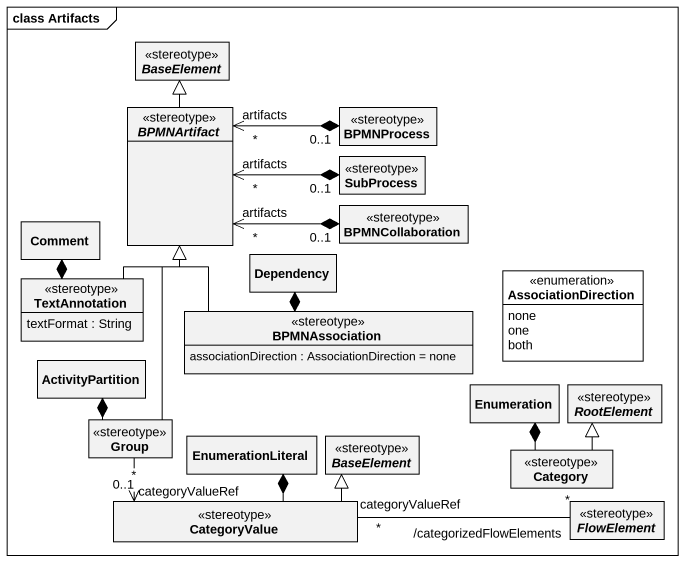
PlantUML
@startuml
mainframe class Artifacts
hide circle
hide empty members
abstract class BaseElement <<stereotype>>
abstract class BPMNArtifact <<stereotype>>
class BPMNProcess <<stereotype>>
class SubProcess <<stereotype>>
class Comment
class BPMNCollaboration <<stereotype>>
class TextAnnotation <<stereotype>> {
  textFormat : String
}
class Dependency
enum AssociationDirection #FFFFFF {
  none
  one
  both
}
class BPMNAssociation <<stereotype>> {
  associationDirection : AssociationDirection = none
}
class ActivityPartition
class Enumeration
abstract class RootElement <<stereotype>>
class "Group" as Group_ <<stereotype>>
class EnumerationLiteral
abstract class "BaseElement" as BaseElement_2 <<stereotype>>
class Category <<stereotype>>
class CategoryValue <<stereotype>>
abstract class FlowElement <<stereotype>>
BPMNArtifact -up-|> BaseElement
BPMNProcess "0..1" *-left-> "artifacts\n*" BPMNArtifact
SubProcess "0..1" *-left-> "artifacts\n*" BPMNArtifact
BPMNCollaboration "0..1" *-left-> "artifacts\n*" BPMNArtifact
TextAnnotation -up-|> BPMNArtifact
TextAnnotation -up-* Comment
BPMNAssociation -up-|> BPMNArtifact
BPMNAssociation -up-* Dependency
Group_ -up-|> BPMNArtifact
Group_ -up-* ActivityPartition
Group_ "0..1" --> "categoryValueRef\n*" CategoryValue
Category -up-* Enumeration
Category -up-|> RootElement
CategoryValue -up-* EnumerationLiteral
CategoryValue -right-|> BaseElement_2
CategoryValue "*\ncategoryValueRef" -right- "*\n/categorizedFlowElements" FlowElement
@enduml
